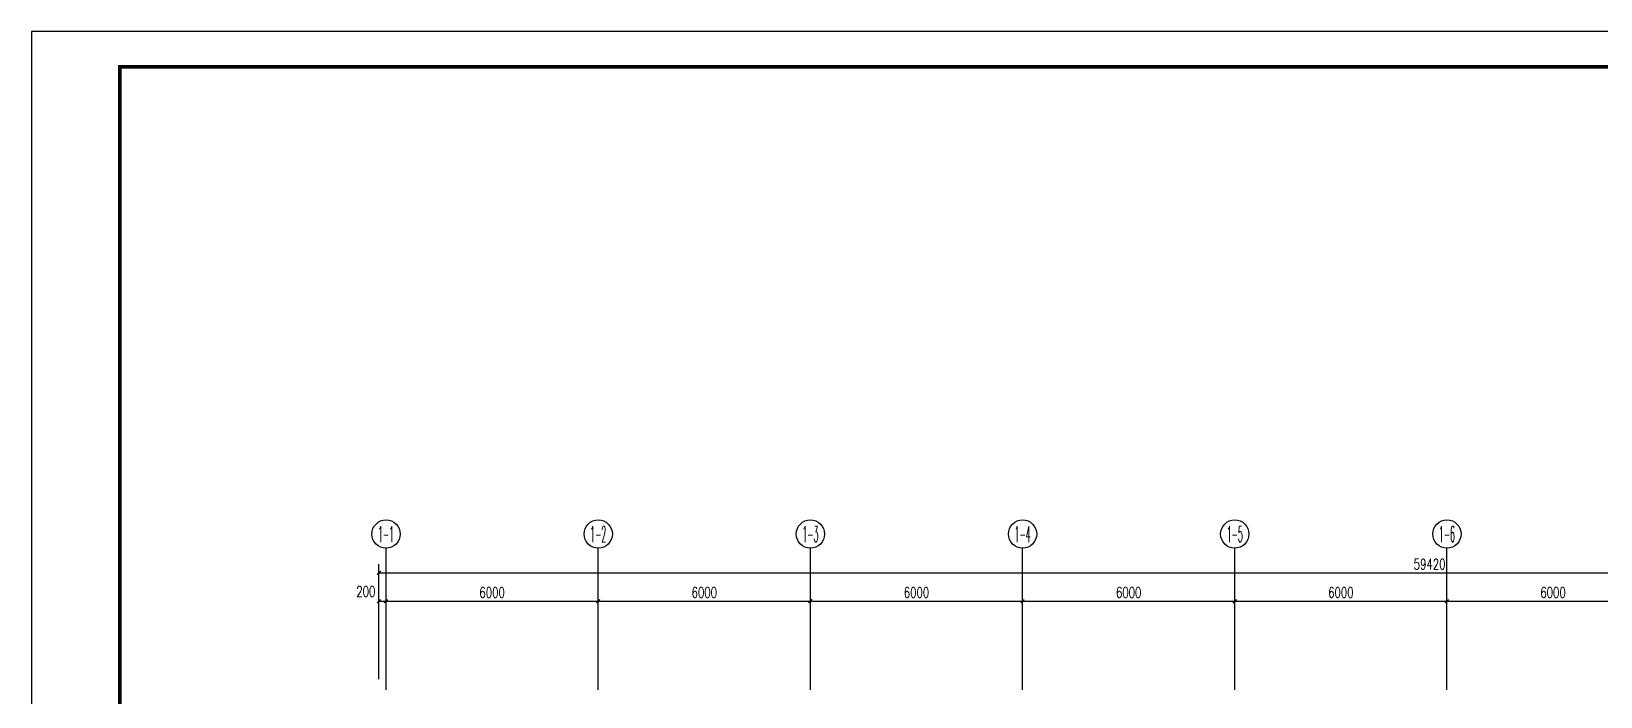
# Model space of a CAD drawing. Extents: x 815029915 to 815825525, y 579155098 to 579748855.
# Drawn here: x 815136770 to 815181143, y 579589514 to 579608320 of the extents above; entities that cross this region are included whole.
import ezdxf
from ezdxf.enums import TextEntityAlignment as Align

# ---------------------------------------------------------------- set-up
doc = ezdxf.new("R2010")
doc.units = 0
doc.header["$LTSCALE"] = 100
doc.header["$MEASUREMENT"] = 0
for name, color, linetype in [('AXIS', 3, 'Continuous'), ('AXIS_TEXT', 7, 'Continuous'), ('ZG-图框层', 4, 'Continuous'), ('zm', 1, 'Continuous')]:
    doc.layers.add(name, color=color, linetype=linetype)
doc.styles.add('_TCH_AXIS', font='COMPLEX', dxfattribs={"bigfont": 'GBCBIG'})
doc.styles.add('_TCH_DIM_T3', font='SIMPLEX', dxfattribs={"width": 0.705882, "bigfont": 'GBCBIG'})
doc.styles.add('COMPLEX', font='COMPLEX')
doc.dimstyles.new('_TCH_ARCH-100', dxfattribs={"dimscale": 100, "dimtxt": 2.975, "dimasz": 1, "dimexe": 2.5, "dimexo": 3, "dimgap": 1, "dimtad": 1, "dimdec": 0, "dimzin": 0, "dimdsep": 46, "dimtxsty": '_TCH_DIM_T3', "dimblk": 'ARCHTICK', "dimcen": 0.09, "dimclrt": 7, "dimazin": 2, "dimtfac": 1, "dimtdec": 0, "dimtix": 1, "dimtmove": 2, "dimatfit": 3, "dimfxl": 0, "dimtolj": 1, "dimtzin": 0, "dimarcsym": 0})

# ---------------------------------------------------------------- blocks, each defined once
blk = doc.blocks.new('_AXISO')
blk.add_circle((0, 0), 0.5)
at = {"layer": 'AXIS_TEXT', "style": 'COMPLEX', "width": 1.041667}
blk.add_attdef('A', text='', height=0.56, dxfattribs=at).set_placement((-0.25, -0.28), (0.25, -0.28), align=Align.FIT)
blk = doc.blocks.new('_ArchTick')
at = {"color": 0, "linetype": 'ByBlock', "const_width": 0.4}
blk.add_lwpolyline([(-0.5, -0.5), (0.5, 0.5)], dxfattribs=at)
blk = doc.blocks.new('*D204')
at = {"layer": 'AXIS', "color": 0, "lineweight": -2, "transparency": 16777216}
for p, q in [((815146598, 579590010), (815146598, 579593260)), ((815206018, 579590010), (815206018, 579593260)), ((815146598, 579593010), (815206018, 579593010))]:
    blk.add_line(p, q, dxfattribs=at)
at = {"layer": 'Defpoints', "color": 0, "transparency": 16777216}
for p in [(815206018, 579593010), (815146598, 579589710), (815206018, 579589710)]:
    blk.add_point(p, dxfattribs=at)
at = {"layer": 'AXIS', "color": 0, "lineweight": -2, "transparency": 16777216, "xscale": 100, "yscale": 100, "zscale": 100, "rotation": 180}
blk.add_blockref('_ArchTick', (815146598, 579593010), dxfattribs=at)
at = {"layer": 'AXIS', "color": 0, "lineweight": -2, "transparency": 16777216, "xscale": 100, "yscale": 100, "zscale": 100}
blk.add_blockref('_ArchTick', (815206018, 579593010), dxfattribs=at)
at = {"layer": 'AXIS', "color": 7, "transparency": 16777216, "insert": (815176308, 579593259), "char_height": 297.5, "attachment_point": 5, "style": '_TCH_DIM_T3'}
blk.add_mtext('\\A1;59420', dxfattribs=at)
blk = doc.blocks.new('*D205')
at = {"layer": 'AXIS', "color": 0, "lineweight": -2, "transparency": 16777216}
for p, q in [((815146598, 579590010), (815146598, 579592460)), ((815146598, 579592210), (815146798, 579592210)), ((815146798, 579590010), (815146798, 579592460))]:
    blk.add_line(p, q, dxfattribs=at)
at = {"layer": 'Defpoints', "color": 0, "transparency": 16777216}
for p in [(815146798, 579592210), (815146598, 579589710), (815146798, 579589710)]:
    blk.add_point(p, dxfattribs=at)
at = {"layer": 'AXIS', "color": 0, "lineweight": -2, "transparency": 16777216, "xscale": 100, "yscale": 100, "zscale": 100, "rotation": 180}
blk.add_blockref('_ArchTick', (815146598, 579592210), dxfattribs=at)
at = {"layer": 'AXIS', "color": 0, "lineweight": -2, "transparency": 16777216, "xscale": 100, "yscale": 100, "zscale": 100}
blk.add_blockref('_ArchTick', (815146798, 579592210), dxfattribs=at)
at = {"layer": 'AXIS', "color": 7, "transparency": 16777216, "insert": (815146228, 579592485), "char_height": 297.5, "attachment_point": 5, "style": '_TCH_DIM_T3'}
blk.add_mtext('\\A1;200', dxfattribs=at)
blk = doc.blocks.new('*D206')
at = {"layer": 'AXIS', "color": 0, "lineweight": -2, "transparency": 16777216}
for p, q in [((815146798, 579590010), (815146798, 579592460)), ((815146798, 579592210), (815152798, 579592210)), ((815152798, 579590010), (815152798, 579592460))]:
    blk.add_line(p, q, dxfattribs=at)
at = {"layer": 'Defpoints', "color": 0, "transparency": 16777216}
for p in [(815152798, 579592210), (815146798, 579589710), (815152798, 579589710)]:
    blk.add_point(p, dxfattribs=at)
at = {"layer": 'AXIS', "color": 0, "lineweight": -2, "transparency": 16777216, "xscale": 100, "yscale": 100, "zscale": 100, "rotation": 180}
blk.add_blockref('_ArchTick', (815146798, 579592210), dxfattribs=at)
at = {"layer": 'AXIS', "color": 0, "lineweight": -2, "transparency": 16777216, "xscale": 100, "yscale": 100, "zscale": 100}
blk.add_blockref('_ArchTick', (815152798, 579592210), dxfattribs=at)
at = {"layer": 'AXIS', "color": 7, "transparency": 16777216, "insert": (815149798, 579592459), "char_height": 297.5, "attachment_point": 5, "style": '_TCH_DIM_T3'}
blk.add_mtext('\\A1;6000', dxfattribs=at)
blk = doc.blocks.new('*D207')
at = {"layer": 'AXIS', "color": 0, "lineweight": -2, "transparency": 16777216}
for p, q in [((815152798, 579590010), (815152798, 579592460)), ((815152798, 579592210), (815158798, 579592210)), ((815158798, 579590010), (815158798, 579592460))]:
    blk.add_line(p, q, dxfattribs=at)
at = {"layer": 'Defpoints', "color": 0, "transparency": 16777216}
for p in [(815158798, 579592210), (815152798, 579589710), (815158798, 579589710)]:
    blk.add_point(p, dxfattribs=at)
at = {"layer": 'AXIS', "color": 0, "lineweight": -2, "transparency": 16777216, "xscale": 100, "yscale": 100, "zscale": 100, "rotation": 180}
blk.add_blockref('_ArchTick', (815152798, 579592210), dxfattribs=at)
at = {"layer": 'AXIS', "color": 0, "lineweight": -2, "transparency": 16777216, "xscale": 100, "yscale": 100, "zscale": 100}
blk.add_blockref('_ArchTick', (815158798, 579592210), dxfattribs=at)
at = {"layer": 'AXIS', "color": 7, "transparency": 16777216, "insert": (815155798, 579592459), "char_height": 297.5, "attachment_point": 5, "style": '_TCH_DIM_T3'}
blk.add_mtext('\\A1;6000', dxfattribs=at)
blk = doc.blocks.new('*D208')
at = {"layer": 'AXIS', "color": 0, "lineweight": -2, "transparency": 16777216}
for p, q in [((815158798, 579590010), (815158798, 579592460)), ((815158798, 579592210), (815164798, 579592210)), ((815164798, 579590010), (815164798, 579592460))]:
    blk.add_line(p, q, dxfattribs=at)
at = {"layer": 'Defpoints', "color": 0, "transparency": 16777216}
for p in [(815164798, 579592210), (815158798, 579589710), (815164798, 579589710)]:
    blk.add_point(p, dxfattribs=at)
at = {"layer": 'AXIS', "color": 0, "lineweight": -2, "transparency": 16777216, "xscale": 100, "yscale": 100, "zscale": 100, "rotation": 180}
blk.add_blockref('_ArchTick', (815158798, 579592210), dxfattribs=at)
at = {"layer": 'AXIS', "color": 0, "lineweight": -2, "transparency": 16777216, "xscale": 100, "yscale": 100, "zscale": 100}
blk.add_blockref('_ArchTick', (815164798, 579592210), dxfattribs=at)
at = {"layer": 'AXIS', "color": 7, "transparency": 16777216, "insert": (815161798, 579592459), "char_height": 297.5, "attachment_point": 5, "style": '_TCH_DIM_T3'}
blk.add_mtext('\\A1;6000', dxfattribs=at)
blk = doc.blocks.new('*D209')
at = {"layer": 'AXIS', "color": 0, "lineweight": -2, "transparency": 16777216}
for p, q in [((815164798, 579590010), (815164798, 579592460)), ((815164798, 579592210), (815170798, 579592210)), ((815170798, 579590010), (815170798, 579592460))]:
    blk.add_line(p, q, dxfattribs=at)
at = {"layer": 'Defpoints', "color": 0, "transparency": 16777216}
for p in [(815170798, 579592210), (815164798, 579589710), (815170798, 579589710)]:
    blk.add_point(p, dxfattribs=at)
at = {"layer": 'AXIS', "color": 0, "lineweight": -2, "transparency": 16777216, "xscale": 100, "yscale": 100, "zscale": 100, "rotation": 180}
blk.add_blockref('_ArchTick', (815164798, 579592210), dxfattribs=at)
at = {"layer": 'AXIS', "color": 0, "lineweight": -2, "transparency": 16777216, "xscale": 100, "yscale": 100, "zscale": 100}
blk.add_blockref('_ArchTick', (815170798, 579592210), dxfattribs=at)
at = {"layer": 'AXIS', "color": 7, "transparency": 16777216, "insert": (815167798, 579592459), "char_height": 297.5, "attachment_point": 5, "style": '_TCH_DIM_T3'}
blk.add_mtext('\\A1;6000', dxfattribs=at)
blk = doc.blocks.new('*D210')
at = {"layer": 'AXIS', "color": 0, "lineweight": -2, "transparency": 16777216}
for p, q in [((815170798, 579590010), (815170798, 579592460)), ((815170798, 579592210), (815176798, 579592210)), ((815176798, 579590010), (815176798, 579592460))]:
    blk.add_line(p, q, dxfattribs=at)
at = {"layer": 'Defpoints', "color": 0, "transparency": 16777216}
for p in [(815176798, 579592210), (815170798, 579589710), (815176798, 579589710)]:
    blk.add_point(p, dxfattribs=at)
at = {"layer": 'AXIS', "color": 0, "lineweight": -2, "transparency": 16777216, "xscale": 100, "yscale": 100, "zscale": 100, "rotation": 180}
blk.add_blockref('_ArchTick', (815170798, 579592210), dxfattribs=at)
at = {"layer": 'AXIS', "color": 0, "lineweight": -2, "transparency": 16777216, "xscale": 100, "yscale": 100, "zscale": 100}
blk.add_blockref('_ArchTick', (815176798, 579592210), dxfattribs=at)
at = {"layer": 'AXIS', "color": 7, "transparency": 16777216, "insert": (815173798, 579592459), "char_height": 297.5, "attachment_point": 5, "style": '_TCH_DIM_T3'}
blk.add_mtext('\\A1;6000', dxfattribs=at)
blk = doc.blocks.new('*D211')
at = {"layer": 'AXIS', "color": 0, "lineweight": -2, "transparency": 16777216}
for p, q in [((815176798, 579590010), (815176798, 579592460)), ((815176798, 579592210), (815182798, 579592210)), ((815182798, 579590010), (815182798, 579592460))]:
    blk.add_line(p, q, dxfattribs=at)
at = {"layer": 'Defpoints', "color": 0, "transparency": 16777216}
for p in [(815182798, 579592210), (815176798, 579589710), (815182798, 579589710)]:
    blk.add_point(p, dxfattribs=at)
at = {"layer": 'AXIS', "color": 0, "lineweight": -2, "transparency": 16777216, "xscale": 100, "yscale": 100, "zscale": 100, "rotation": 180}
blk.add_blockref('_ArchTick', (815176798, 579592210), dxfattribs=at)
at = {"layer": 'AXIS', "color": 0, "lineweight": -2, "transparency": 16777216, "xscale": 100, "yscale": 100, "zscale": 100}
blk.add_blockref('_ArchTick', (815182798, 579592210), dxfattribs=at)
at = {"layer": 'AXIS', "color": 7, "transparency": 16777216, "insert": (815179798, 579592459), "char_height": 297.5, "attachment_point": 5, "style": '_TCH_DIM_T3'}
blk.add_mtext('\\A1;6000', dxfattribs=at)
blk = doc.blocks.new('ll')
at = {"layer": 'ZG-图框层'}
blk.add_lwpolyline([(815136770, 579524220), (815255670, 579524220), (815255670, 579608320), (815136770, 579608320)], close=True, dxfattribs=at)

msp = doc.modelspace()

# ---------------------------------------------------------------- linework, layer by layer
at = {"layer": 'AXIS'}
for p, q in [((815146798.1, 579589710.1), (815146798.1, 579593710.1)), ((815152798.1, 579589710.1), (815152798.1, 579593710.1)), ((815158798.1, 579589710.1), (815158798.1, 579593710.1)), ((815164798.1, 579589710.1), (815164798.1, 579593710.1)), ((815170798.1, 579589710.1), (815170798.1, 579593710.1)), ((815176798.1, 579589710.1), (815176798.1, 579593710.1))]:
    msp.add_line(p, q, dxfattribs=at)
at = {"layer": 'ZG-图框层', "const_width": 100}
msp.add_lwpolyline([(815139270.1, 579525220), (815254670.1, 579525220), (815254670.1, 579607320), (815139270.1, 579607320)], close=True, dxfattribs=at)

# ---------------------------------------------------------------- block references
at = {"layer": 'AXIS'}
ref = msp.add_blockref('_AXISO', (815146798.1, 579594110.1), dxfattribs=dict(at, xscale=800, yscale=800, zscale=800))
ref.add_attrib('A', '1-1', dxfattribs={"color": 7, "height": 452.55, "style": '_TCH_AXIS', "width": 0.42}).set_placement((815146571.8, 579593883.8), (815147024.4, 579593883.8), align=Align.FIT)
ref = msp.add_blockref('_AXISO', (815152798.1, 579594110.1), dxfattribs=dict(at, xscale=800, yscale=800, zscale=800))
ref.add_attrib('A', '1-2', dxfattribs={"color": 7, "height": 452.55, "style": '_TCH_AXIS', "width": 0.381818}).set_placement((815152571.8, 579593883.8), (815153024.4, 579593883.8), align=Align.FIT)
ref = msp.add_blockref('_AXISO', (815158798.1, 579594110.1), dxfattribs=dict(at, xscale=800, yscale=800, zscale=800))
ref.add_attrib('A', '1-3', dxfattribs={"color": 7, "height": 452.55, "style": '_TCH_AXIS', "width": 0.381818}).set_placement((815158571.8, 579593883.8), (815159024.4, 579593883.8), align=Align.FIT)
ref = msp.add_blockref('_AXISO', (815164798.1, 579594110.1), dxfattribs=dict(at, xscale=800, yscale=800, zscale=800))
ref.add_attrib('A', '1-4', dxfattribs={"color": 7, "height": 452.55, "style": '_TCH_AXIS', "width": 0.368421}).set_placement((815164571.8, 579593883.8), (815165024.4, 579593883.8), align=Align.FIT)
ref = msp.add_blockref('_AXISO', (815170798.1, 579594110.1), dxfattribs=dict(at, xscale=800, yscale=800, zscale=800))
ref.add_attrib('A', '1-5', dxfattribs={"color": 7, "height": 452.55, "style": '_TCH_AXIS', "width": 0.381818}).set_placement((815170571.8, 579593883.8), (815171024.4, 579593883.8), align=Align.FIT)
ref = msp.add_blockref('_AXISO', (815176798.1, 579594110.1), dxfattribs=dict(at, xscale=800, yscale=800, zscale=800))
ref.add_attrib('A', '1-6', dxfattribs={"color": 7, "height": 452.55, "style": '_TCH_AXIS', "width": 0.381818}).set_placement((815176571.8, 579593883.8), (815177024.4, 579593883.8), align=Align.FIT)
at = {"layer": 'zm', "color": 1}
msp.add_blockref('ll', (0, 0), dxfattribs=at)

# ---------------------------------------------------------------- dimensions: what is measured, and where the dimension line sits
at = {"layer": 'AXIS'}
for p1, p2, distance, picture, middle in [((815146598.1, 579589710.1), (815206018.1, 579589710.1), 3300, '*D204', (815176308.1, 579593258.9)), ((815146798.1, 579589710.1), (815152798.1, 579589710.1), 2500, '*D206', (815149798.1, 579592458.9)), ((815152798.1, 579589710.1), (815158798.1, 579589710.1), 2500, '*D207', (815155798.1, 579592458.9)), ((815158798.1, 579589710.1), (815164798.1, 579589710.1), 2500, '*D208', (815161798.1, 579592458.9)), ((815164798.1, 579589710.1), (815170798.1, 579589710.1), 2500, '*D209', (815167798.1, 579592458.9)), ((815170798.1, 579589710.1), (815176798.1, 579589710.1), 2500, '*D210', (815173798.1, 579592458.9)), ((815176798.1, 579589710.1), (815182798.1, 579589710.1), 2500, '*D211', (815179798.1, 579592458.9))]:
    dim = msp.add_aligned_dim(p1=p1, p2=p2, distance=distance, dimstyle='_TCH_ARCH-100', dxfattribs=at)
    dim.commit()
    dim.dimension.update_dxf_attribs({"geometry": picture, "text_midpoint": middle})
dim = msp.add_linear_dim(base=(815146798.1, 579592210.1), p1=(815146598.1, 579589710.1), p2=(815146798.1, 579589710.1), angle=0, dimstyle='_TCH_ARCH-100', dxfattribs=at)
dim.commit()
dim.dimension.update_dxf_attribs({"geometry": '*D205', "text_midpoint": (815146228.1, 579592485.1), "dimtype": 161})

doc.saveas('drawing.dxf')
